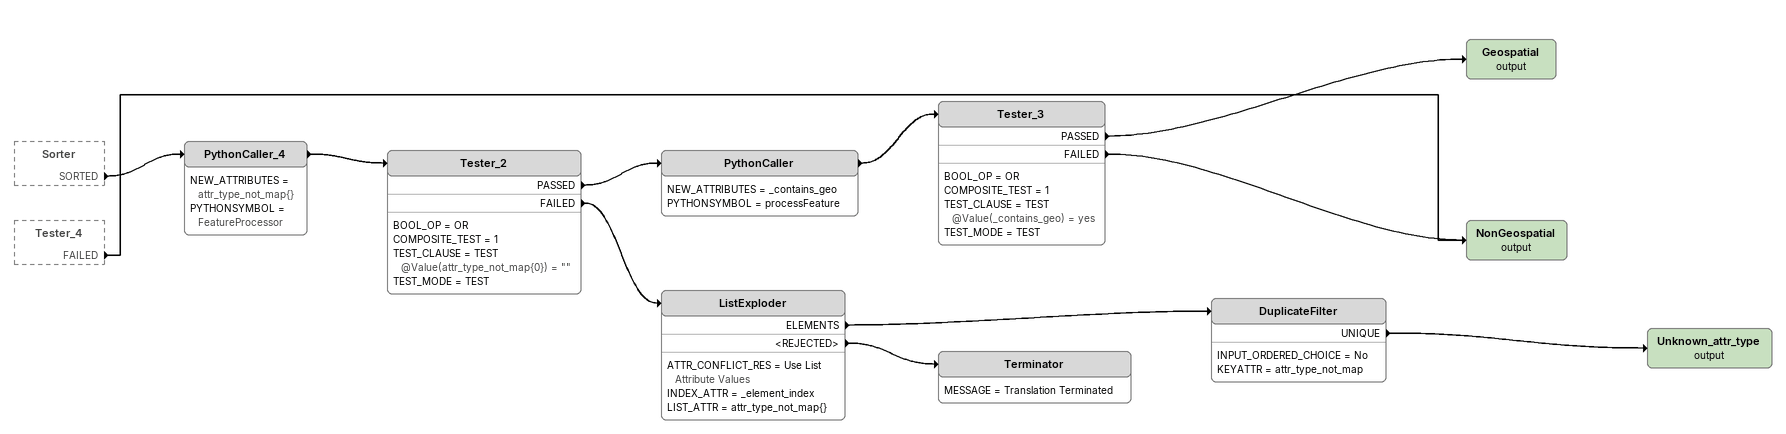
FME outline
Sorter [outside]
    SORTED -> PythonCaller_4
Tester_4 [outside]
    FAILED -> NonGeospatial (output)
PythonCaller_4
    NEW_ATTRIBUTES = attr_type_not_map{}
    PYTHONSYMBOL = FeatureProcessor
    -> Tester_2
Tester_2
    BOOL_OP = OR
    COMPOSITE_TEST = 1
    TEST_CLAUSE = TEST @Value(attr_type_not_map{0}) = ""
    TEST_MODE = TEST
    PASSED -> PythonCaller
    FAILED -> ListExploder
PythonCaller
    NEW_ATTRIBUTES = _contains_geo
    PYTHONSYMBOL = processFeature
    -> Tester_3
Tester_3
    BOOL_OP = OR
    COMPOSITE_TEST = 1
    TEST_CLAUSE = TEST @Value(_contains_geo) = yes
    TEST_MODE = TEST
    PASSED -> Geospatial (output)
    FAILED -> NonGeospatial (output)
Geospatial (output)
NonGeospatial (output)
ListExploder
    ATTR_CONFLICT_RES = Use List Attribute Values
    INDEX_ATTR = _element_index
    LIST_ATTR = attr_type_not_map{}
    ELEMENTS -> DuplicateFilter
    <REJECTED> -> Terminator
DuplicateFilter
    INPUT_ORDERED_CHOICE = No
    KEYATTR = attr_type_not_map
    UNIQUE -> Unknown_attr_type (output)
Unknown_attr_type (output)
Terminator
    MESSAGE = Translation Terminated
